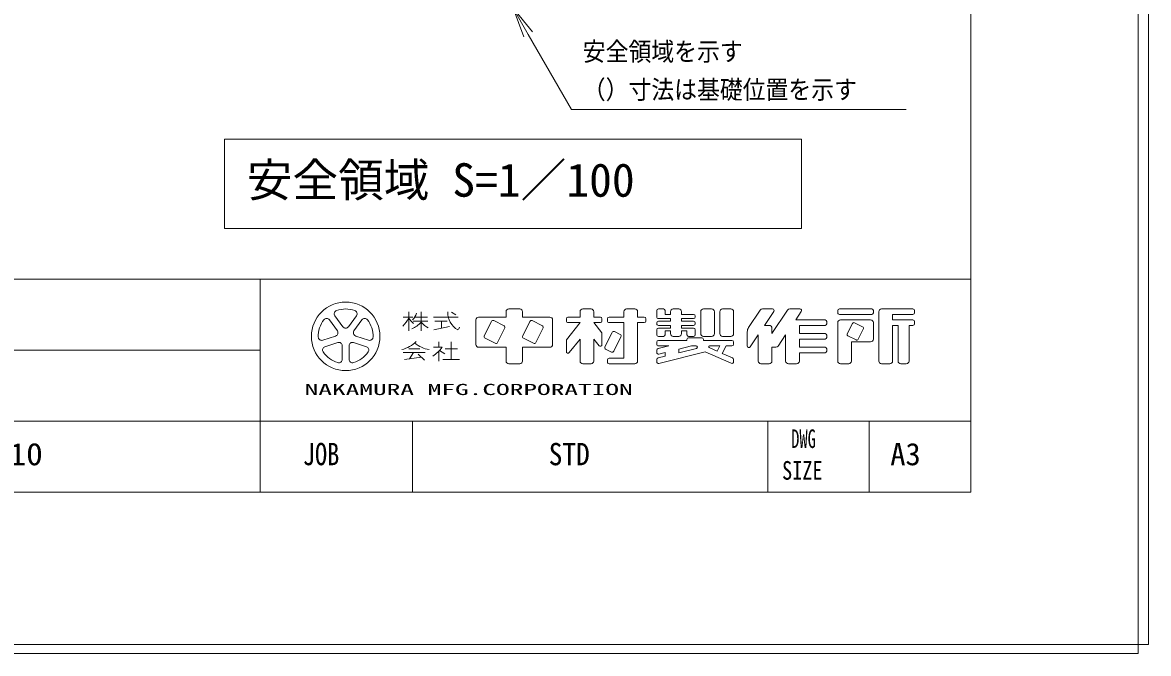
# Model space of a CAD drawing. Units: millimetres at full size, sheet at 1:10, with parts at other scales. Extents: x 5 to 8405, y -9 to 5949.
# Drawn here: x 6187 to 8405, y -9 to 1235 of the extents above; entities that cross this region are included whole.
import ezdxf
from ezdxf.enums import TextEntityAlignment as Align

# ---------------------------------------------------------------- set-up
doc = ezdxf.new("R2010")
doc.units = ezdxf.units.MM
doc.header["$LTSCALE"] = 10
for name, color, linetype, lineweight in [('DEFPOINTS_3', 7, 'Continuous', 0), ('LY_2', 7, 'Continuous', 0), ('LY_5', 7, 'Continuous', 0), ('LY_6', 7, 'Continuous', 0)]:
    doc.layers.add(name, color=color, linetype=linetype, lineweight=lineweight)
doc.layers.add('LY_4', color=7, linetype='Continuous')
doc.styles.add('ＭＳ ゴシック', font='')
doc.styles.get('ＭＳ ゴシック').set_extended_font_data('MS Gothic')

# ---------------------------------------------------------------- blocks, each defined once
blk = doc.blocks.new('-003-_U3')
at = {"color": 7, "linetype": 'Continuous', "lineweight": 0}
for p, q in [((-1, 0.1667), (0, 0)), ((0, 0), (-1, 0)), ((-1, -0.1667), (0, 0))]:
    blk.add_line(p, q, dxfattribs=at)

msp = doc.modelspace()

# ---------------------------------------------------------------- linework, layer by layer
at = {"layer": 'DEFPOINTS_3'}
for p, q in [((8405, 8.88), (8405, 5948.88)), ((5, 8.88), (8405, 8.88))]:
    msp.add_line(p, q, dxfattribs=at)
at = {"layer": 'LY_2'}
for p, q in [((8055, 308.88), (8055, 5648.88)), ((355, 728.88), (8055, 728.88)), ((6655, 728.88), (6655, 308.88)), ((7144.88, 670.14), (7166.48, 670.14)), ((7290.68, 670.14), (7306.88, 670.14)), ((7377.08, 670.14), (7393.28, 670.14)), ((7436.48, 666.9), (7436.48, 654.48)), ((7439.72, 670.14), (7449.44, 670.14)), ((7452.68, 666.9), (7452.68, 659.34)), ((7479.68, 670.14), (7468.88, 670.14)), ((7528.28, 670.14), (7544.48, 670.14)), ((7566.08, 670.14), (7582.28, 670.14)), ((7617.4, 633.72), (7640.08, 667.74)), ((7644.57, 670.14), (7664.43, 670.14)), ((7663.28, 621.54), (7694.08, 667.74)), ((7698.57, 670.14), (7718.43, 670.14)), ((7792.88, 666.9), (7792.88, 662.58)), ((7796.12, 670.14), (7859.84, 670.14)), ((7863.08, 666.9), (7863.08, 662.58)), ((7879.28, 670.14), (7940.84, 670.14)), ((7944.08, 666.9), (7944.08, 662.58)), ((6807.2, 627.21), (6791.5, 648.81)), ((6802.43, 656.74), (6818.12, 635.14)), ((6829.04, 635.14), (6844.73, 656.74)), ((6855.66, 648.81), (6839.96, 627.21)), ((6936.98, 653.94), (6955.88, 653.94)), ((6947.78, 664.74), (6947.78, 626.94)), ((6956.69, 645.84), (6985.58, 645.84)), ((6959.63, 653.94), (6984.5, 653.94)), ((6972.08, 664.74), (6972.08, 626.94)), ((6996.38, 653.94), (7044.98, 653.94)), ((6999.08, 645.84), (7023.38, 645.84)), ((7012.58, 645.84), (7012.58, 632.34)), ((7040.63, 658.21), (7031.81, 664.1)), ((7080.08, 648.54), (7080.08, 599.94)), ((7085.48, 653.94), (7139.48, 653.94)), ((7111.03, 645.64), (7096.65, 616.88)), ((7135.5, 637.03), (7115.38, 647.09)), ((7139.48, 664.74), (7139.48, 653.94)), ((7171.88, 664.74), (7171.88, 653.94)), ((7171.88, 653.94), (7225.88, 653.94)), ((7186.63, 645.64), (7172.25, 616.88)), ((7211.1, 637.03), (7190.98, 647.09)), ((7231.28, 648.54), (7231.28, 599.94)), ((7258.28, 650.7), (7258.28, 646.38)), ((7261.52, 653.94), (7285.28, 653.94)), ((7285.28, 664.74), (7285.28, 653.94)), ((7312.28, 664.74), (7312.28, 653.94)), ((7312.28, 653.94), (7325.24, 653.94)), ((7328.48, 650.7), (7328.48, 646.38)), ((7339.28, 650.7), (7339.28, 646.38)), ((7342.52, 653.94), (7371.68, 653.94)), ((7371.68, 664.74), (7371.68, 653.94)), ((7398.68, 664.74), (7398.68, 653.94)), ((7398.68, 653.94), (7411.64, 653.94)), ((7414.88, 650.7), (7414.88, 646.38)), ((7439.72, 651.24), (7463.48, 651.24)), ((7439.72, 645.84), (7463.48, 645.84)), ((7452.68, 659.34), (7463.48, 659.34)), ((7463.48, 664.74), (7463.48, 659.34)), ((7463.48, 651.24), (7463.48, 645.84)), ((7485.08, 664.74), (7485.08, 659.34)), ((7485.08, 659.34), (7508.84, 659.34)), ((7485.08, 651.24), (7485.08, 645.84)), ((7485.08, 651.24), (7508.84, 651.24)), ((7485.08, 645.84), (7508.84, 645.84)), ((7512.08, 656.1), (7512.08, 654.48)), ((7522.88, 664.74), (7522.88, 621.54)), ((7549.88, 664.74), (7549.88, 621.54)), ((7560.68, 664.74), (7560.68, 621.54)), ((7587.68, 664.74), (7587.68, 621.54)), ((7648.88, 637.74), (7667.12, 665.1)), ((7710.08, 648.54), (7721.12, 665.1)), ((7710.08, 648.54), (7768.04, 648.54)), ((7771.28, 645.3), (7771.28, 640.98)), ((7796.12, 659.34), (7859.84, 659.34)), ((7798.28, 648.54), (7857.68, 648.54)), ((7873.88, 664.74), (7873.88, 567.54)), ((7900.88, 659.34), (7940.84, 659.34)), ((7900.88, 659.34), (7900.88, 648.54)), ((7900.88, 648.54), (7940.84, 648.54)), ((7944.08, 645.3), (7944.08, 640.98)), ((6997.23, 629.27), (7027.93, 635.41)), ((7122.57, 603.92), (7136.95, 632.68)), ((7198.17, 603.92), (7212.55, 632.68)), ((7285.28, 643.14), (7258.28, 609.39)), ((7261.52, 643.14), (7285.28, 643.14)), ((7312.28, 643.14), (7325.24, 643.14)), ((7312.28, 643.14), (7328.48, 622.89)), ((7328.48, 622.89), (7328.48, 599.73)), ((7348.63, 624.04), (7334.25, 595.28)), ((7342.52, 643.14), (7371.68, 643.14)), ((7352.98, 625.49), (7364.46, 619.75)), ((7371.68, 643.14), (7371.68, 572.94)), ((7398.68, 643.14), (7411.64, 643.14)), ((7398.68, 643.14), (7398.68, 567.54)), ((7436.48, 642.6), (7436.48, 640.98)), ((7436.48, 629.1), (7436.48, 619.38)), ((7439.72, 637.74), (7463.48, 637.74)), ((7439.72, 632.34), (7463.48, 632.34)), ((7452.68, 626.94), (7452.68, 619.38)), ((7452.68, 626.94), (7463.48, 626.94)), ((7463.48, 637.74), (7463.48, 632.34)), ((7463.48, 626.94), (7463.48, 621.54)), ((7485.08, 637.74), (7485.08, 632.34)), ((7485.08, 637.74), (7508.84, 637.74)), ((7485.08, 632.34), (7508.84, 632.34)), ((7485.08, 626.94), (7495.88, 626.94)), ((7485.08, 626.94), (7485.08, 621.54)), ((7495.88, 626.94), (7495.88, 619.38)), ((7512.08, 642.6), (7512.08, 640.98)), ((7512.08, 629.1), (7512.08, 619.38)), ((7614.68, 624.74), (7614.68, 597.14)), ((7648.88, 637.74), (7657.88, 637.74)), ((7663.28, 632.34), (7663.28, 621.54)), ((7717.28, 637.74), (7717.28, 621.54)), ((7717.28, 637.74), (7768.04, 637.74)), ((7717.28, 621.54), (7768.04, 621.54)), ((7792.88, 643.14), (7792.88, 567.54)), ((7821.67, 641.32), (7811.61, 621.2)), ((7826.02, 642.77), (7841.82, 634.87)), ((7843.27, 630.52), (7833.21, 610.4)), ((7863.08, 643.14), (7863.08, 610.74)), ((7900.88, 637.74), (7900.88, 567.54)), ((7900.88, 637.74), (7911.68, 637.74)), ((7911.68, 637.74), (7911.68, 567.54)), ((7933.28, 637.74), (7933.28, 567.54)), ((7933.28, 637.74), (7940.84, 637.74)), ((6778.43, 608.57), (6803.82, 616.82)), ((6807.99, 603.98), (6782.6, 595.73)), ((6864.56, 595.73), (6839.17, 603.98)), ((6843.34, 616.82), (6868.73, 608.57)), ((7007.18, 605.34), (7007.18, 594.54)), ((7031.48, 605.34), (7031.48, 570.24)), ((7098.1, 612.53), (7118.22, 602.47)), ((7173.7, 612.53), (7193.82, 602.47)), ((7258.28, 609.39), (7258.28, 586.23)), ((7285.28, 610.74), (7264.05, 584.2)), ((7285.28, 610.74), (7285.28, 567.54)), ((7312.28, 610.74), (7312.28, 567.54)), ((7312.28, 610.74), (7322.71, 597.7)), ((7365.91, 615.4), (7351.53, 586.64)), ((7436.48, 604.8), (7436.48, 600.48)), ((7439.72, 616.14), (7449.44, 616.14)), ((7439.72, 608.04), (7495.88, 608.04)), ((7468.88, 616.14), (7479.68, 616.14)), ((7495.88, 610.2), (7495.88, 608.04)), ((7499.12, 616.14), (7508.84, 616.14)), ((7499.12, 613.44), (7525.04, 613.44)), ((7528.28, 616.14), (7544.48, 616.14)), ((7528.28, 610.2), (7528.28, 608.04)), ((7528.28, 608.04), (7584.44, 608.04)), ((7566.08, 616.14), (7582.28, 616.14)), ((7587.68, 604.8), (7587.68, 600.48)), ((7620.62, 595.35), (7636.28, 618.84)), ((7636.28, 618.84), (7636.28, 567.54)), ((7675.68, 596.95), (7690.28, 618.84)), ((7690.28, 618.84), (7690.28, 567.54)), ((7717.28, 610.74), (7768.04, 610.74)), ((7717.28, 610.74), (7717.28, 594.54)), ((7771.28, 618.3), (7771.28, 613.98)), ((7813.06, 616.85), (7828.86, 608.95)), ((7819.88, 605.34), (7857.68, 605.34)), ((7819.88, 605.34), (7819.88, 567.54)), ((4305, 588.88), (6655, 588.88)), ((6816.83, 570.86), (6816.83, 597.56)), ((6830.33, 597.56), (6830.33, 570.86)), ((6936.98, 584.55), (6980.18, 584.55)), ((6947.78, 591.84), (6969.38, 591.84)), ((6957.02, 584.55), (6949.23, 571.59)), ((6966.68, 581.01), (6978.8, 568.89)), ((6996.38, 594.54), (7013.98, 594.54)), ((7007.18, 587.07), (7007.18, 567.54)), ((7008.19, 588.09), (7019.08, 581.8)), ((7019.33, 591.84), (7043.63, 591.84)), ((7085.48, 594.54), (7139.48, 594.54)), ((7139.48, 594.54), (7139.48, 567.54)), ((7171.88, 594.54), (7171.88, 567.54)), ((7171.88, 594.54), (7225.88, 594.54)), ((7335.7, 590.93), (7347.18, 585.19)), ((7436.48, 588.78), (7436.48, 584.33)), ((7460.21, 597.24), (7438.93, 591.92)), ((7452.68, 576.99), (7438.93, 573.56)), ((7439.72, 597.24), (7460.21, 597.24)), ((7532, 585.69), (7440.51, 562.82)), ((7452.68, 584.23), (7440.51, 581.18)), ((7452.68, 584.23), (7452.68, 576.99)), ((7504.74, 597.24), (7479.68, 590.98)), ((7514.53, 592.45), (7479.68, 583.74)), ((7479.68, 590.98), (7479.68, 583.74)), ((7504.74, 597.24), (7513.94, 597.24)), ((7532, 585.69), (7583.12, 562.97)), ((7539.57, 594.14), (7555.64, 587)), ((7540.23, 597.24), (7560.76, 597.24)), ((7555.64, 587), (7560.76, 597.24)), ((7565.52, 582.61), (7572.83, 597.24)), ((7565.52, 582.61), (7585.76, 573.62)), ((7572.83, 597.24), (7584.44, 597.24)), ((7663.28, 594.54), (7663.28, 567.54)), ((7663.28, 594.54), (7671.19, 594.54)), ((7717.28, 594.54), (7768.04, 594.54)), ((7717.28, 583.74), (7768.04, 583.74)), ((7717.28, 583.74), (7717.28, 567.54)), ((7771.28, 591.3), (7771.28, 586.98)), ((6939.7, 570.23), (6972.75, 574.95)), ((7015.28, 570.24), (7047.68, 570.24)), ((7144.88, 562.14), (7166.48, 562.14)), ((7290.68, 562.14), (7306.88, 562.14)), ((7339.28, 569.7), (7339.28, 565.38)), ((7342.52, 572.94), (7371.68, 572.94)), ((7342.52, 562.14), (7393.28, 562.14)), ((7436.48, 570.41), (7436.48, 565.96)), ((7587.68, 570.65), (7587.68, 565.93)), ((7641.68, 562.14), (7657.88, 562.14)), ((7695.68, 562.14), (7711.88, 562.14)), ((7798.28, 562.14), (7814.48, 562.14)), ((7879.28, 562.14), (7895.48, 562.14)), ((7917.08, 562.14), (7927.88, 562.14)), ((3205, 448.88), (8055, 448.88)), ((6955, 448.88), (6955, 308.88)), ((7655, 448.88), (7655, 308.88)), ((7855, 448.88), (7855, 308.88)), ((355, 308.88), (8055, 308.88))]:
    msp.add_line(p, q, dxfattribs=at)
msp.add_circle((6823.58, 616.14), 67.5, dxfattribs=at)
for centre, radius, start, end in [((6807.89, 660.71), 6.75, 109.39847, 215.99997), ((6823.58, 616.14), 54, 70.60155, 109.39847), ((6839.27, 660.71), 6.75, 324, 70.60155), ((7144.88, 664.74), 5.4, 89.99998, 179.99996), ((7166.48, 664.74), 5.4, 0, 89.99998), ((7290.68, 664.74), 5.4, 89.99998, 179.99996), ((7306.88, 664.74), 5.4, 0, 89.99998), ((7377.08, 664.74), 5.4, 89.99998, 179.99996), ((7393.28, 664.74), 5.4, 0, 89.99998), ((7439.72, 666.9), 3.24, 89.99998, 179.99996), ((7449.44, 666.9), 3.24, 0, 89.99998), ((7468.88, 664.74), 5.4, 89.99998, 179.99996), ((7479.68, 664.74), 5.4, 0, 89.99998), ((7528.28, 664.74), 5.4, 89.99998, 179.99996), ((7544.48, 664.74), 5.4, 0, 89.99998), ((7566.08, 664.74), 5.4, 89.99998, 179.99996), ((7582.28, 664.74), 5.4, 0, 89.99998), ((7644.57, 664.74), 5.4, 89.99998, 146.30984), ((7664.43, 666.9), 3.24, 326.31015, 89.99998), ((7698.57, 664.74), 5.4, 89.99998, 146.3098), ((7718.43, 666.9), 3.24, 326.31003, 89.99998), ((7796.12, 666.9), 3.24, 89.99998, 179.99996), ((7859.84, 666.9), 3.24, 0, 89.99998), ((7879.28, 664.74), 5.4, 89.99998, 179.99996), ((7940.84, 666.9), 3.24, 0, 89.99998), ((6823.58, 616.14), 54, 142.60154, 181.39846), ((6786.04, 644.84), 6.75, 35.99999, 142.60154), ((6861.12, 644.84), 6.75, 37.39846, 143.99995), ((6823.58, 616.14), 54, 358.60155, 37.39847), ((6905.68, 670.56), 45.69, 311.36185, 337.13638), ((6987.34, 677.42), 46.9, 212.50346, 230.00631), ((6927.53, 685.24), 60.68, 295.86917, 317.23867), ((6934.96, 669.82), 29.34, 313.72108, 343.54317), ((7016.63, 685.24), 60.68, 222.76131, 240.10806), ((7063.74, 662.76), 39.06, 177.09472, 240.51891), ((7085.48, 648.54), 5.4, 89.99998, 179.99996), ((7113.93, 644.19), 3.24, 63.43492, 153.43499), ((7189.53, 644.19), 3.24, 63.43492, 153.43499), ((7225.88, 648.54), 5.4, 0, 89.99998), ((7261.52, 650.7), 3.24, 89.99998, 179.99996), ((7261.52, 646.38), 3.24, 179.99998, 270.00002), ((7325.24, 650.7), 3.24, 0, 89.99998), ((7325.24, 646.38), 3.24, 270.00002, 0), ((7342.52, 650.7), 3.24, 89.99998, 179.99996), ((7342.52, 646.38), 3.24, 179.99998, 270.00002), ((7411.64, 650.7), 3.24, 0, 89.99998), ((7411.64, 646.38), 3.24, 270.00002, 0), ((7439.72, 654.48), 3.24, 179.99998, 270.00002), ((7439.72, 642.6), 3.24, 89.99998, 179.99996), ((7508.84, 656.1), 3.24, 0, 89.99998), ((7508.84, 654.48), 3.24, 270.00002, 0), ((7508.84, 642.6), 3.24, 0, 89.99998), ((7768.04, 645.3), 3.24, 0, 89.99998), ((7796.12, 662.58), 3.24, 179.99998, 270.00002), ((7798.28, 643.14), 5.4, 89.99998, 179.99996), ((7857.68, 643.14), 5.4, 0, 89.99998), ((7859.84, 662.58), 3.24, 270.00002, 0), ((7940.84, 662.58), 3.24, 270.00002, 0), ((7940.84, 645.3), 3.24, 0, 89.99998), ((6801.74, 623.24), 6.75, 287.99998, 35.99999), ((6823.58, 639.11), 6.75, 215.99998, 324), ((6845.42, 623.24), 6.75, 143.99996, 251.99999), ((7024.21, 644.97), 25.98, 321.42112, 334.8249), ((7134.05, 634.13), 3.24, 333.4349, 63.43487), ((7209.65, 634.13), 3.24, 333.4349, 63.43487), ((7351.53, 622.59), 3.24, 63.43487, 153.43498), ((7439.72, 640.98), 3.24, 179.99998, 270.00002), ((7439.72, 629.1), 3.24, 89.99998, 179.99996), ((7468.88, 621.54), 5.4, 179.99998, 270.00002), ((7479.68, 621.54), 5.4, 270.00002, 0), ((7508.84, 640.98), 3.24, 270.00002, 0), ((7508.84, 629.1), 3.24, 0, 89.99998), ((7528.28, 621.54), 5.4, 179.99998, 270.00002), ((7544.48, 621.54), 5.4, 270.00002, 0), ((7566.08, 621.54), 5.4, 179.99998, 270.00002), ((7582.28, 621.54), 5.4, 270.00002, 0), ((7630.88, 624.74), 16.2, 146.30999, 179.99996), ((7657.88, 632.34), 5.4, 0, 89.99998), ((7768.04, 640.98), 3.24, 270.00002, 0), ((7768.04, 618.3), 3.24, 0, 89.99998), ((7814.51, 619.75), 3.24, 153.43517, 243.43529), ((7824.57, 639.87), 3.24, 63.43447, 153.43474), ((7840.37, 631.97), 3.24, 333.43484, 63.43447), ((7940.84, 640.98), 3.24, 270.00002, 0), ((6776.34, 614.99), 6.75, 181.39848, 287.99997), ((6810.08, 597.56), 6.75, 359.99997, 107.99999), ((6837.08, 597.56), 6.75, 71.99997, 179.99999), ((6870.82, 614.99), 6.75, 252.00001, 358.60156), ((6917.04, 654.01), 66.41, 285.11261, 313.40619), ((6999.6, 652.75), 63.84, 231.17281, 259.75506), ((7085.48, 599.94), 5.4, 179.99998, 270.00002), ((7099.55, 615.43), 3.24, 153.43495, 243.43485), ((7119.67, 605.37), 3.24, 243.43498, 333.43496), ((7175.15, 615.43), 3.24, 153.43495, 243.43485), ((7195.27, 605.37), 3.24, 243.43498, 333.43496), ((7225.88, 599.94), 5.4, 270.00002, 0), ((7325.24, 599.73), 3.24, 218.65962, 0), ((7363.01, 616.85), 3.24, 333.43492, 63.43493), ((7439.72, 619.38), 3.24, 179.99998, 270.00002), ((7439.72, 604.8), 3.24, 89.99998, 179.99996), ((7439.72, 600.48), 3.24, 179.99998, 270.00002), ((7449.44, 619.38), 3.24, 270.00002, 0), ((7499.12, 619.38), 3.24, 179.99998, 270.00002), ((7499.12, 610.2), 3.24, 89.99998, 179.99996), ((7508.84, 619.38), 3.24, 270.00002, 0), ((7525.04, 610.2), 3.24, 0, 89.99998), ((7584.44, 604.8), 3.24, 0, 89.99998), ((7584.44, 600.48), 3.24, 270.00002, 0), ((7768.04, 613.98), 3.24, 270.00002, 0), ((7830.31, 611.85), 3.24, 243.43534, 333.43491), ((7857.68, 610.74), 5.4, 270.00002, 0), ((6784.69, 589.31), 6.75, 107.99999, 214.60154), ((6823.58, 616.14), 54, 214.60156, 253.39848), ((6823.58, 616.14), 54, 286.60155, 325.39847), ((6862.47, 589.31), 6.75, 325.39847, 71.99996), ((6941.8, 653.4), 93.13, 304.87257, 320.80411), ((7261.52, 586.23), 3.24, 179.99998, 321.34037), ((7337.15, 593.83), 3.24, 153.43487, 243.4348), ((7348.63, 588.09), 3.24, 243.43487, 333.43498), ((7439.72, 588.78), 3.24, 104.03614, 179.99996), ((7439.72, 584.33), 3.24, 179.99998, 284.03612), ((7513.94, 594.81), 2.43, 284.0365, 89.99998), ((7540.23, 595.62), 1.62, 89.99998, 246.03817), ((7617.92, 597.14), 3.24, 179.99998, 326.30997), ((7671.19, 599.94), 5.4, 270.00002, 326.31002), ((7768.04, 591.3), 3.24, 0, 89.99998), ((7768.04, 586.98), 3.24, 270.00002, 0), ((6810.08, 570.86), 6.75, 253.39847, 359.99997), ((6837.08, 570.86), 6.75, 179.99999, 286.60154), ((7144.88, 567.54), 5.4, 179.99998, 270.00002), ((7166.48, 567.54), 5.4, 270.00002, 0), ((7290.68, 567.54), 5.4, 179.99998, 270.00002), ((7306.88, 567.54), 5.4, 270.00002, 0), ((7342.52, 569.7), 3.24, 89.99998, 179.99996), ((7342.52, 565.38), 3.24, 179.99998, 270.00002), ((7393.28, 567.54), 5.4, 270.00002, 0), ((7439.72, 570.41), 3.24, 104.03614, 179.99996), ((7439.72, 565.96), 3.24, 179.99998, 284.03612), ((7584.44, 565.93), 3.24, 246.03699, 0), ((7584.44, 570.65), 3.24, 0, 66.03701), ((7641.68, 567.54), 5.4, 179.99998, 270.00002), ((7657.88, 567.54), 5.4, 270.00002, 0), ((7695.68, 567.54), 5.4, 179.99998, 270.00002), ((7711.88, 567.54), 5.4, 270.00002, 0), ((7798.28, 567.54), 5.4, 179.99998, 270.00002), ((7814.48, 567.54), 5.4, 270.00002, 0), ((7879.28, 567.54), 5.4, 179.99998, 270.00002), ((7895.48, 567.54), 5.4, 270.00002, 0), ((7917.08, 567.54), 5.4, 179.99998, 270.00002), ((7927.88, 567.54), 5.4, 270.00002, 0)]:
    msp.add_arc(centre, radius, start, end, dxfattribs=at)
at = {"layer": 'LY_5'}
for p, q in [((8384.96, -8.88), (8384.96, 5929.53)), ((25.04, -8.88), (8384.96, -8.88))]:
    msp.add_line(p, q, dxfattribs=at)
at = {"layer": 'LY_5', "lineweight": 18}
for p, q in [((7721.22, 1004.49), (6585.22, 1004.49)), ((6585.22, 1004.49), (6585.22, 828.49)), ((7721.22, 828.49), (7721.22, 1004.49)), ((6585.22, 828.49), (7721.22, 828.49))]:
    msp.add_line(p, q, dxfattribs=at)
at = {"layer": 'LY_6'}
for p, q in [((7183.22, 1211.16), (7268.69, 1063.12)), ((7268.69, 1063.12), (7288.69, 1063.12)), ((7288.69, 1063.12), (7927.63, 1063.12))]:
    msp.add_line(p, q, dxfattribs=at)

# ---------------------------------------------------------------- block references
at = {"layer": 'LY_6', "xscale": 60, "yscale": 60, "rotation": 120}
msp.add_blockref('-003-_U3', (7153.22, 1263.12), dxfattribs=at)

# ---------------------------------------------------------------- texts
at = {"layer": 'LY_2', "style": 'ＭＳ ゴシック'}
for s, height, width, p in [('NAKAMURA MFG.CORPORATION', 21.99, 1.8, (6742.76, 493.88)), ('DWG', 36.66, 0.65, (7701.16, 385.13)), ('JOB', 43.99, 0.8, (6739.24, 348.98)), ('SIZE', 36.66, 0.8, (7683.21, 322.63))]:
    msp.add_text(s, height=height, dxfattribs=dict(at, width=width)).set_placement(p, align=Align.BOTTOM_LEFT)
msp.add_text('A3', height=43.99, dxfattribs=at).set_placement((7896.43, 348.88), align=Align.BOTTOM_LEFT)
at = {"layer": 'LY_4', "style": 'ＭＳ ゴシック'}
for s, width, p in [('2008.06.10', 1.1, (5897.86, 348.88)), ('STD', 0.9, (7223.57, 348.88))]:
    msp.add_text(s, height=43.99, dxfattribs=dict(at, width=width)).set_placement(p, align=Align.BOTTOM_LEFT)
at = {"layer": 'LY_5', "style": 'ＭＳ ゴシック'}
msp.add_text('安全領域 S=1／100', height=65.98, dxfattribs=at).set_placement((6628.74, 871.49), align=Align.BOTTOM_LEFT)
at = {"layer": 'LY_6', "style": 'ＭＳ ゴシック', "width": 0.9}
for s, p in [('安全領域を示す', (7290.69, 1148.12)), ('（）寸法は基礎位置を示す', (7290.69, 1073.12))]:
    msp.add_text(s, height=36.66, dxfattribs=at).set_placement(p, align=Align.BOTTOM_LEFT)

doc.saveas('drawing.dxf')
